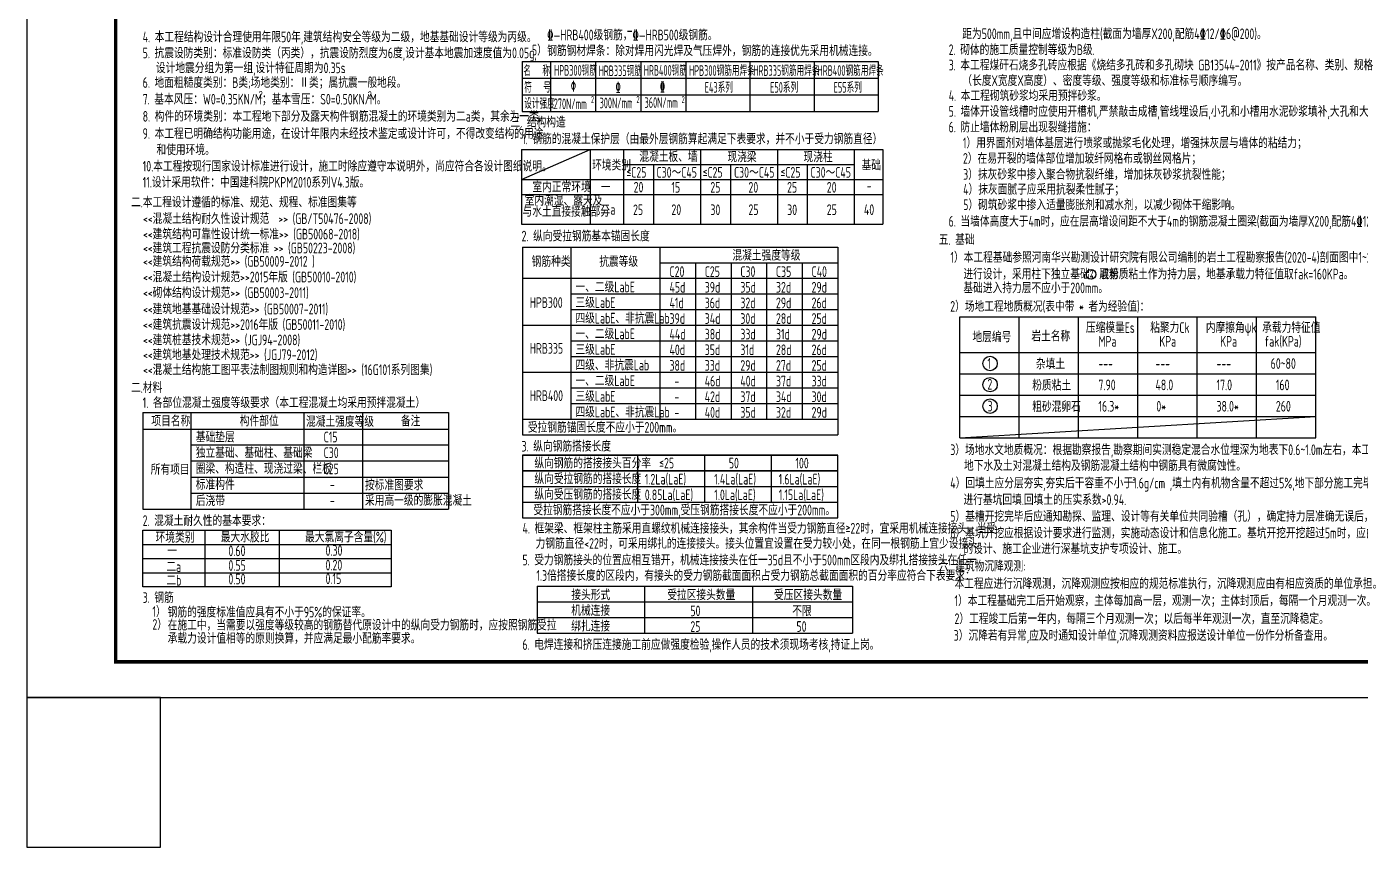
# Model space of a CAD drawing. Extents: x 8844666 to 9156203, y 1662182 to 2655606.
# Drawn here: x 8903903 to 8960084, y 2550594 to 2585170 of the extents above; entities that cross this region are included whole.
import ezdxf
from ezdxf.enums import TextEntityAlignment as Align

# ---------------------------------------------------------------- set-up
doc = ezdxf.new("R2010")
doc.units = 0
doc.header["$LTSCALE"] = 1000
doc.header["$MEASUREMENT"] = 0
doc.layers.add('JZSM', color=3, linetype='CONTINUOUS')
doc.layers.add('PUB_TITLE', color=4, linetype='CONTINUOUS')
doc.styles.add('TSSD_REIN', font='atssdeng.shx', dxfattribs={"width": 0.7, "bigfont": 'atssdchn.shx'})

msp = doc.modelspace()

# ---------------------------------------------------------------- linework, layer by layer
at = {"layer": 'JZSM'}
for p, q in [((8929216.4, 2584980), (8929398.4, 2584980)), ((8924770.6, 2583698.8), (8939770.6, 2583698.8)), ((8924770.6, 2583698.8), (8924770.6, 2581598.8)), ((8925970.6, 2583698.8), (8925970.6, 2581598.8)), ((8927870.6, 2583698.8), (8927870.6, 2581598.8)), ((8929770.6, 2583698.8), (8929770.6, 2581598.8)), ((8931670.6, 2583698.8), (8931670.6, 2581598.8)), ((8934370.6, 2583698.8), (8934370.6, 2581598.8)), ((8937070.6, 2583698.8), (8937070.6, 2581598.8)), ((8939770.6, 2583698.8), (8939770.6, 2581598.8)), ((8924770.6, 2582998.8), (8939770.6, 2582998.8)), ((8924770.6, 2582298.8), (8939770.6, 2582298.8)), ((8924770.6, 2581598.8), (8939770.6, 2581598.8)), ((8924746.2, 2579993.3), (8924746.2, 2576843.3)), ((8924746.2, 2579993.3), (8939966.2, 2579993.3)), ((8924746.2, 2578733.3), (8927646.2, 2579993.3)), ((8927646.2, 2579993.3), (8927646.2, 2576843.3)), ((8929046.2, 2579993.3), (8929046.2, 2576843.3)), ((8932286.2, 2579993.3), (8932286.2, 2576843.3)), ((8935526.2, 2579993.3), (8935526.2, 2576843.3)), ((8938766.2, 2579993.3), (8938766.2, 2576843.3)), ((8939966.2, 2579993.3), (8939966.2, 2576843.3)), ((8929046.2, 2579363.3), (8938766.2, 2579363.3)), ((8930306.2, 2579363.3), (8930306.2, 2576843.3)), ((8933546.2, 2579363.3), (8933546.2, 2576843.3)), ((8936786.2, 2579363.3), (8936786.2, 2576843.3)), ((8924746.2, 2578733.3), (8939966.2, 2578733.3)), ((8924746.2, 2578103.3), (8939966.2, 2578103.3)), ((8924746.2, 2576843.3), (8939966.2, 2576843.3)), ((8924789.1, 2575885.7), (8924789.1, 2567978.6)), ((8924789.1, 2575885.7), (8938073.6, 2575885.7)), ((8926829.4, 2575885.7), (8926829.4, 2568637.5)), ((8930573.6, 2575885.7), (8930573.6, 2568637.5)), ((8938073.6, 2575885.7), (8938073.6, 2568637.5)), ((8938073.6, 2575885.7), (8938073.6, 2567978.6)), ((8930573.6, 2575226.8), (8938073.6, 2575226.8)), ((8932073.6, 2575226.8), (8932073.6, 2568637.5)), ((8933573.6, 2575226.8), (8933573.6, 2568637.5)), ((8935073.6, 2575226.8), (8935073.6, 2568637.5)), ((8936573.6, 2575226.8), (8936573.6, 2568637.5)), ((8924789.1, 2574567.9), (8938073.6, 2574567.9)), ((8924789.1, 2574567.9), (8938073.6, 2574567.9)), ((8926829.4, 2573909), (8938073.6, 2573909)), ((8926829.4, 2573250), (8938073.6, 2573250)), ((8924789.1, 2572591.1), (8938073.6, 2572591.1)), ((8943216.3, 2567841.8), (8943216.3, 2572940.4)), ((8943216.3, 2572940.4), (8958216.3, 2572940.4)), ((8945716.3, 2567841.8), (8945716.3, 2572940.4)), ((8948216.3, 2567841.8), (8948216.3, 2572940.4)), ((8950716.3, 2567841.8), (8950716.3, 2572940.4)), ((8953216.3, 2567841.8), (8953216.3, 2572940.4)), ((8955716.3, 2567841.8), (8955716.3, 2572940.4)), ((8958216.3, 2567841.8), (8958216.3, 2572940.4)), ((8926829.4, 2571932.2), (8938073.6, 2571932.2)), ((8943216.3, 2571440.2), (8958216.3, 2571440.2)), ((8926829.4, 2571273.2), (8938073.6, 2571273.2)), ((8924789.1, 2570614.3), (8938073.6, 2570614.3)), ((8943216.3, 2570540.6), (8958216.3, 2570540.6)), ((8926829.4, 2569955.4), (8938073.6, 2569955.4)), ((8926829.4, 2569296.5), (8938073.6, 2569296.5)), ((8943216.3, 2569641), (8958216.3, 2569641)), ((8908790.7, 2568911.6), (8921676.7, 2568911.6)), ((8908790.7, 2568911.6), (8908790.7, 2564839.8)), ((8910819.1, 2568911.6), (8910819.1, 2564839.8)), ((8915576.8, 2568911.6), (8915576.8, 2564839.8)), ((8918056.6, 2568911.6), (8918056.6, 2564839.8)), ((8921676.7, 2568911.6), (8921676.7, 2564839.8)), ((8924789.1, 2568637.5), (8938073.6, 2568637.5)), ((8924789.1, 2568637.5), (8938073.6, 2568637.5)), ((8943216.3, 2568741.4), (8958216.3, 2568741.4)), ((8943216.3, 2567841.8), (8958216.3, 2568741.4)), ((8908790.7, 2568211.8), (8921676.7, 2568211.8)), ((8910819.1, 2567552.9), (8921676.7, 2567552.9)), ((8924789.1, 2567978.6), (8938073.6, 2567978.6)), ((8943216.3, 2567841.8), (8958216.3, 2567841.8)), ((8924790.8, 2567115.6), (8924790.8, 2564480)), ((8938075.4, 2567115.6), (8924790.8, 2567115.6)), ((8938075.4, 2564480), (8938075.4, 2567115.6)), ((8910819.1, 2566874.6), (8921676.7, 2566874.6)), ((8910819.1, 2566196.3), (8921676.7, 2566196.3)), ((8910819.1, 2565518.1), (8921676.7, 2565518.1)), ((8908790.7, 2564839.8), (8921676.7, 2564839.8)), ((8924790.8, 2565138.8), (8938075.4, 2565138.8)), ((8925401, 2561591.4), (8938685.6, 2561591.4)), ((8925401, 2561591.4), (8925401, 2559614.6)), ((8929925.9, 2561591.4), (8929925.9, 2559614.6)), ((8934483.7, 2561591.4), (8934483.7, 2559614.6)), ((8938685.6, 2561591.4), (8938685.6, 2559614.6)), ((8925401, 2560932.5), (8938685.6, 2560932.5)), ((8925401, 2560273.5), (8938685.6, 2560273.5)), ((8925401, 2560273.5), (8938685.6, 2560273.5)), ((8925401, 2559614.6), (8938685.6, 2559614.6))]:
    msp.add_line(p, q, dxfattribs=at)
for points in [[(8924790.8, 2567115.6), (8938075.4, 2567115.6)], [(8929637.9, 2567115.6), (8929637.9, 2565138.8)], [(8932450.4, 2567115.6), (8932450.4, 2565138.8)], [(8935262.9, 2567115.6), (8935262.9, 2565138.8)], [(8924790.8, 2565797.8), (8938075.4, 2565797.8)], [(8924790.8, 2564480), (8938075.4, 2564480)], [(8911404, 2563950.3), (8911404, 2561569.4)], [(8914541.6, 2563950.3), (8914541.6, 2561569.4)], [(8908789.5, 2563355.1), (8919263.5, 2563355.1)], [(8908789.5, 2562759.8), (8919263.5, 2562759.8)], [(8908789.5, 2562164.6), (8919263.5, 2562164.6)]]:
    msp.add_lwpolyline(points, dxfattribs=at)
for points in [[(8924790.8, 2566456.7), (8938075.4, 2566456.7)], [(8908789.5, 2563950.3), (8919263.5, 2563950.3), (8919263.5, 2561569.4), (8908789.5, 2561569.4)]]:
    msp.add_lwpolyline(points, close=True, dxfattribs=at)
at = {"layer": 'JZSM', "color": 1}
msp.add_circle((8948740.5, 2574733.2), 208, dxfattribs=at)
at = {"layer": 'JZSM'}
for centre in [(8944486.1, 2570979.3), (8944486.1, 2570086.4), (8944486.1, 2569180.1)]:
    msp.add_circle(centre, 303.5, dxfattribs=at)
at = {"layer": 'PUB_TITLE'}
msp.add_lwpolyline([(8903902.8, 2556906.3), (8993002.8, 2556906.3), (8993002.8, 2619906.3), (8903902.8, 2619906.3)], close=True, dxfattribs=at)
at = {"layer": 'PUB_TITLE', "const_width": 150}
msp.add_lwpolyline([(8907652.8, 2558406.3), (8991502.8, 2558406.3), (8991502.8, 2618406.3), (8907652.8, 2618406.3)], close=True, dxfattribs=at)
at = {"layer": 'PUB_TITLE', "color": 1}
msp.add_lwpolyline([(8903902.8, 2550593.8), (8909546.3, 2550593.8), (8909546.3, 2556906.3), (8903902.8, 2556906.3)], close=True, dxfattribs=at)

# ---------------------------------------------------------------- texts
at = {"layer": 'JZSM', "style": 'TSSD_REIN'}
for s, height, width, p in [('4. 本工程结构设计合理使用年限50年,建筑结构安全等级为二级，地基基础设计等级为丙级。', 450, 0.7, (8908789.5, 2584513.8)), ('%%132—HRB400级钢筋，%%132—HRB500级钢筋。', 450, 0.7, (8925829.5, 2584595.9)), ('距为500mm,且中间应增设构造柱(截面为墙厚X200,配筋4%%13212/%%1326@200)。', 450, 0.7, (8943317.1, 2584645.3)), ('5）', 450, 0.7, (8925185.7, 2583957.2)), ('钢筋钢材焊条：除对焊用闪光焊及气压焊外，钢筋的连接优先采用机械连接。', 450, 0.7, (8925829.5, 2583933.3)), ('2. 砌体的施工质量控制等级为B级.', 450, 0.7, (8942744, 2583973.6)), ('3. 本工程煤矸石烧多孔砖应根据《烧结多孔砖和多孔砌块 GB13544-2011》按产品名称、类别、规格', 450, 0.7, (8942744, 2583328.7)), ('名   称', 450, 0.55, (8924825.3, 2583092.1)), ('HPB300钢筋', 450, 0.55, (8926119.3, 2583103.8)), ('HRB335钢筋', 450, 0.55, (8927997.3, 2583086.3)), ('HRB400钢筋', 450, 0.55, (8929897.6, 2583102.8)), ('HPB300钢筋用焊条', 450, 0.55, (8931802.8, 2583097.6)), ('HRB335钢筋用焊条', 450, 0.55, (8934512.6, 2583097.6)), ('HRB400钢筋用焊条', 450, 0.55, (8937219.8, 2583097.6)), ('6. 地面粗糙度类别：B类;场地类别：Ⅱ类；属抗震一般地段。', 450, 0.7, (8908789.5, 2582592.6)), ('符   号', 450, 0.55, (8924864.1, 2582391.5)), ('%%130', 450, 0.55, (8926828.1, 2582439.5)), ('%%131', 450, 0.55, (8928711.9, 2582401.2)), ('%%132', 450, 0.55, (8930583.5, 2582417.7)), ('E43系列', 450, 0.55, (8932464.4, 2582386.6)), ('E50系列', 450, 0.55, (8935220.5, 2582386.6)), ('E55系列', 450, 0.55, (8937895.6, 2582386.6)), ('（长度X宽度X高度）、密度等级、强度等级和标准标号顺序编写。', 450, 0.7, (8943317.1, 2582672.9)), ('7. 基本风压：W0=0.35KN/M；基本雪压：S0=0.50KN/M。', 450, 0.7, (8908789.5, 2581890)), ('2', 315, 0.7, (8913675, 2582150.4)), ('2', 315, 0.7, (8918267.2, 2582133.8)), ('设计强度', 450, 0.55, (8924864.1, 2581710.6)), ('270N/mm', 450, 0.55, (8926106, 2581694.9)), ('2', 300, 0.55, (8927675.2, 2581949.7)), ('300N/mm', 450, 0.55, (8928037.5, 2581731.6)), ('2', 300, 0.55, (8929590.1, 2581949.7)), ('360N/mm', 450, 0.55, (8929930.6, 2581748.1)), ('2', 300, 0.55, (8931491.3, 2581949.7)), ('4. 本工程砌筑砂浆均采用预拌砂浆。', 450, 0.7, (8942744, 2582040.2)), ('8. 构件的环境类别：本工程地下部分及露天构件钢筋混凝土的环境类别为二a类，其余为一类。', 450, 0.7, (8908789.5, 2581167.4)), ('5. 墙体开设管线槽时应使用开槽机,严禁敲击成槽,管线埋设后,小孔和小槽用水泥砂浆填补,大孔和大槽用细石混凝土填满.', 450, 0.7, (8942741.1, 2581373.5)), ('三. 结构构造', 450, 0.7, (8924284.4, 2580922.1)), ('6. 防止墙体粉刷层出现裂缝措施：', 450, 0.7, (8942741.1, 2580712.9)), ('9. 本工程已明确结构功能用途，在设计年限内未经技术鉴定或设计许可，不得改变结构的用途', 450, 0.7, (8908789.5, 2580442.6)), ('1. 钢筋的混凝土保护层（由最外层钢筋算起满足下表要求，并不小于受力钢筋直径）', 450, 0.7, (8924775.1, 2580217.5)), ('1）用界面剂对墙体基层进行喷浆或抛浆毛化处理，增强抹灰层与墙体的粘结力；', 450, 0.7, (8943343.8, 2580048.5)), ('和使用环境。', 450, 0.7, (8909370.2, 2579757)), ('混凝土板、墙', 450, 0.7, (8929711.4, 2579468.1)), ('现浇梁', 450, 0.7, (8933425.4, 2579456.9)), ('现浇柱', 450, 0.7, (8936629, 2579456.9)), ('2）在易开裂的墙体部位增加玻纤网格布或钢丝网格片；', 450, 0.7, (8943343.8, 2579395.3)), ('10.本工程按现行国家设计标准进行设计，施工时除应遵守本说明外，尚应符合各设计图纸说明。', 450, 0.7, (8908789.5, 2579066.7)), ('环境类别 ', 450, 0.7, (8927723.8, 2579111.7)), ('基础', 450, 0.7, (8939074.7, 2579111.7)), ('11.设计采用软件：中国建科院PKPM2010系列V4.3版。', 450, 0.7, (8908789.5, 2578390.5)), ('≤C25', 450, 0.7, (8929164.7, 2578806.9)), ('C30～C45', 450, 0.7, (8930435, 2578806.9)), ('≤C25', 450, 0.7, (8932376, 2578806.9)), ('C30～C45', 450, 0.7, (8933699.5, 2578806.9)), ('≤C25', 450, 0.7, (8935657.1, 2578806.9)), ('C30～C45', 450, 0.7, (8936923.1, 2578806.9)), ('3）抹灰砂浆中掺入聚合物抗裂纤维，增加抹灰砂浆抗裂性能；', 450, 0.7, (8943354, 2578719)), ('室内正常环境', 450, 0.7, (8925207.8, 2578192.2)), ('一', 450, 0.7, (8928087.1, 2578182.9)), ('20', 450, 0.7, (8929471.8, 2578182.9)), ('15', 450, 0.7, (8931064, 2578176.9)), ('25', 450, 0.7, (8932702.1, 2578176.9)), ('20', 450, 0.7, (8934309, 2578176.9)), ('25', 450, 0.7, (8935936.6, 2578176.9)), ('20', 450, 0.7, (8937608.4, 2578176.9)), ('-', 450, 0.7, (8939286.4, 2578249.9)), ('4）抹灰面腻子应采用抗裂柔性腻子；', 450, 0.7, (8943354, 2578090)), ('二.本工程设计遵循的标准、规范、规程、标准图集等', 450, 0.7, (8908298.8, 2577551)), ('与水土直接接触部分', 450, 0.7, (8924790.3, 2577160.9)), ('室内潮湿、露天及', 450, 0.7, (8924881.4, 2577629.5)), ('二a', 450, 0.7, (8928079.2, 2577247.6)), ('25', 450, 0.7, (8929445.9, 2577229.4)), ('20', 450, 0.7, (8931064, 2577235.4)), ('30', 450, 0.7, (8932706.2, 2577229.4)), ('25', 450, 0.7, (8934309, 2577235.4)), ('30', 450, 0.7, (8935940.6, 2577229.4)), ('25', 450, 0.7, (8937608.4, 2577235.4)), ('40', 450, 0.7, (8939173.7, 2577235.4)), ('5）砌筑砂浆中掺入适量膨胀剂和减水剂，以减少砌体干缩影响。', 450, 0.7, (8943354, 2577439.5)), ('<<混凝土结构耐久性设计规范  >> (GB/T50476-2008)', 450, 0.7, (8908800.2, 2576858.7)), ('6. 当墙体高度大于4m时，应在层高增设间距不大于4m的钢筋混凝土圈梁(截面为墙厚X200,配筋4%%13212/%%1326@200)。', 450, 0.7, (8942741.1, 2576744.9)), ('<<建筑结构可靠性设计统一标准>> (GB50068-2018)', 450, 0.7, (8908800.2, 2576204.8)), ('2. 纵向受拉钢筋基本锚固长度', 450, 0.7, (8924750.9, 2576122.5)), ('<<建筑工程抗震设防分类标准 >> (GB50223-2008)', 450, 0.7, (8908800.2, 2575619.6)), ('五. 基础  ', 450, 0.7, (8942325.2, 2575975)), ('<<建筑结构荷载规范>> (GB50009-2012 )', 450, 0.7, (8908800.2, 2575056.3)), ('钢筋种类', 450, 0.7, (8925175.7, 2575051)), ('抗震等级', 450, 0.7, (8928021.1, 2575051)), ('混凝土强度等级', 450, 0.7, (8933633.5, 2575313.1)), ('<<混凝土结构设计规范>>2015年版 (GB50010-2010)', 450, 0.7, (8908800.2, 2574398.4)), ('C20', 450, 0.7, (8930983.6, 2574625.1)), ('C25', 450, 0.7, (8932466.8, 2574625.1)), ('C30', 450, 0.7, (8933966.8, 2574625.1)), ('C35', 450, 0.7, (8935466.8, 2574625.1)), ('C40', 450, 0.7, (8936966.8, 2574625.1)), ('<<砌体结构设计规范>> (GB50003-2011)', 450, 0.7, (8908800.2, 2573739)), ('一、二级LabE', 450, 0.7, (8927020.5, 2573980.7)), ('45d', 450, 0.7, (8930983.6, 2573966.2)), ('39d', 450, 0.7, (8932466.8, 2573966.2)), ('35d', 450, 0.7, (8933966.8, 2573966.2)), ('32d', 450, 0.7, (8935466.8, 2573966.2)), ('29d', 450, 0.7, (8936966.8, 2573966.2)), ('HPB300', 450, 0.7, (8925095.9, 2573321.7)), ('三级LabE', 450, 0.7, (8927020.5, 2573321.8)), ('41d', 450, 0.7, (8930983.6, 2573307.2)), ('36d', 450, 0.7, (8932466.8, 2573307.2)), ('32d', 450, 0.7, (8933966.8, 2573307.2)), ('29d', 450, 0.7, (8935466.8, 2573307.2)), ('26d', 450, 0.7, (8936966.8, 2573307.2)), ('<<建筑地基基础设计规范>> (GB50007-2011)', 450, 0.7, (8908800.2, 2573049.1)), ('四级LabE、非抗震Lab', 450, 0.7, (8927020.5, 2572662.9)), ('2）场地工程地质概况(表中带 * 者为经验值)：', 450, 0.7, (8942808.5, 2573161.2)), ('<<建筑抗震设计规范>>2016年版 (GB50011-2010)', 450, 0.7, (8908800.2, 2572396.5)), ('39d', 450, 0.7, (8930983.6, 2572648.3)), ('34d', 450, 0.7, (8932466.8, 2572648.3)), ('30d', 450, 0.7, (8933966.8, 2572648.3)), ('28d', 450, 0.7, (8935466.8, 2572648.3)), ('25d', 450, 0.7, (8936966.8, 2572648.3)), ('压缩模量Es', 450, 0.7, (8948523.1, 2572267.5)), ('粘聚力Ck', 450, 0.7, (8951230.9, 2572267.5)), ('内摩擦角ψk ', 450, 0.7, (8953576.5, 2572267.5)), ('承载力特征值', 450, 0.7, (8955950.1, 2572267.5)), ('<<建筑桩基技术规范>> (JGJ94-2008)', 450, 0.7, (8908800.2, 2571747.1)), ('一、二级LabE', 450, 0.7, (8927020.5, 2572004)), ('44d', 450, 0.7, (8930983.6, 2571989.4)), ('38d', 450, 0.7, (8932466.8, 2571989.4)), ('33d', 450, 0.7, (8933966.8, 2571989.4)), ('31d', 450, 0.7, (8935466.8, 2571989.4)), ('29d', 450, 0.7, (8936966.8, 2571989.4)), ('地层编号', 450, 0.7, (8943743.4, 2571873.6)), ('岩土名称', 450, 0.7, (8946223.8, 2571908.5)), ('MPa ', 450, 0.7, (8949057.8, 2571687.5)), ('KPa ', 450, 0.7, (8951618.4, 2571687.5)), ('KPa ', 450, 0.7, (8954183.9, 2571687.5)), ('fak(KPa)', 450, 0.7, (8956051.8, 2571687.5)), ('<<建筑地基处理技术规范>> (JGJ79-2012)', 450, 0.7, (8908800.2, 2571123.3)), ('HRB335', 450, 0.7, (8925095.9, 2571391.6)), ('三级LabE', 450, 0.7, (8927020.5, 2571345)), ('40d', 450, 0.7, (8930983.6, 2571330.4)), ('35d', 450, 0.7, (8932466.8, 2571330.4)), ('31d', 450, 0.7, (8933966.8, 2571330.4)), ('28d', 450, 0.7, (8935466.8, 2571330.4)), ('26d', 450, 0.7, (8936966.8, 2571330.4)), ('<<混凝土结构施工图平表法制图规则和构造详图>> (16G101系列图集)', 450, 0.7, (8908800.2, 2570490.8)), ('四级、非抗震Lab', 450, 0.7, (8927020.5, 2570686.1)), ('38d', 450, 0.7, (8930983.6, 2570671.5)), ('33d', 450, 0.7, (8932466.8, 2570671.5)), ('29d', 450, 0.7, (8933966.8, 2570671.5)), ('27d', 450, 0.7, (8935466.8, 2570671.5)), ('25d', 450, 0.7, (8936966.8, 2570671.5)), ('---', 450, 0.7, (8949050.8, 2570751.5)), ('---', 450, 0.7, (8951455, 2570751.5)), ('---', 450, 0.7, (8954026.6, 2570751.5)), ('60~80', 450, 0.7, (8956306.7, 2570751.5)), ('一、二级LabE', 450, 0.7, (8927020.5, 2570027.2)), ('46d', 450, 0.7, (8932466.8, 2570012.6)), ('40d', 450, 0.7, (8933966.8, 2570012.6)), ('37d', 450, 0.7, (8935466.8, 2570012.6)), ('33d', 450, 0.7, (8936966.8, 2570012.6)), ('7.90', 450, 0.7, (8949050.8, 2569851.9)), ('48.0', 450, 0.7, (8951455, 2569851.9)), ('17.0', 450, 0.7, (8954026.6, 2569851.9)), ('160', 450, 0.7, (8956526.6, 2569851.9)), ('二.材料', 450, 0.7, (8908298.8, 2569740.9)), ('HRB400', 450, 0.7, (8925095.9, 2569398.7)), ('三级LabE', 450, 0.7, (8927020.5, 2569368.2)), ('-', 450, 0.7, (8931186.2, 2570012.6)), ('42d', 450, 0.7, (8932466.8, 2569353.7)), ('37d', 450, 0.7, (8933966.8, 2569353.7)), ('34d', 450, 0.7, (8935466.8, 2569353.7)), ('30d', 450, 0.7, (8936966.8, 2569353.7)), ('1. 各部位混凝土强度等级要求（本工程混凝土均采用预拌混凝土）', 450, 0.7, (8908789.5, 2569104.9)), ('四级LabE、非抗震Lab', 450, 0.7, (8927020.5, 2568709.3)), ('-', 450, 0.7, (8931186.2, 2569353.7)), ('16.3*', 450, 0.7, (8949050.8, 2568952.3)), ('0*', 450, 0.7, (8951492.2, 2568952.3)), ('38.0*', 450, 0.7, (8954026.6, 2568952.3)), ('260', 450, 0.7, (8956526.6, 2568952.3)), ('项目名称', 450, 0.7, (8909155.9, 2568333.3)), ('构件部位', 450, 0.7, (8912879.5, 2568333.3)), ('混凝土强度等级', 450, 0.7, (8915670.1, 2568309.1)), ('备注', 450, 0.7, (8919668, 2568333.3)), ('-', 450, 0.7, (8931186.2, 2568694.7)), ('-', 450, 0.7, (8931186.2, 2568694.7)), ('40d', 450, 0.7, (8932466.8, 2568694.7)), ('35d', 450, 0.7, (8933966.8, 2568694.7)), ('32d', 450, 0.7, (8935466.8, 2568694.7)), ('29d', 450, 0.7, (8936966.8, 2568694.7)), ('基础垫层', 450, 0.7, (8911027, 2567656.4)), ('C15', 450, 0.7, (8916412.8, 2567656.4)), ('受拉钢筋锚固长度不应小于200mm。', 450, 0.7, (8925015.2, 2568065)), ('独立基础、基础柱、基础梁', 450, 0.7, (8911027, 2566997.4)), ('3. 纵向钢筋搭接长度', 450, 0.7, (8924750.9, 2567268.4)), ('C30', 450, 0.7, (8916412.8, 2566997.4)), ('纵向钢筋的搭接接头百分率', 450, 0.7, (8925290.5, 2566556.1)), ('≤25', 450, 0.7, (8930545.9, 2566556.1)), ('50', 450, 0.7, (8933480.4, 2566556.1)), ('100', 450, 0.7, (8936285.4, 2566556.1)), ('所有项目', 450, 0.7, (8909128.1, 2566288.1)), ('圈梁、构造柱、现浇过梁、栏板', 450, 0.7, (8911027, 2566327.8)), ('C25', 450, 0.7, (8916412.8, 2566314.8)), ('纵向受拉钢筋的搭接长度', 450, 0.7, (8925290.5, 2565897.1)), ('1.2La(LaE)', 450, 0.7, (8929942.5, 2565880)), ('1.4La(LaE)', 450, 0.7, (8932866, 2565880)), ('1.6La(LaE)', 450, 0.7, (8935580.5, 2565880)), ('标准构件', 450, 0.7, (8911027, 2565654.9)), ('-', 450, 0.7, (8916676.4, 2565661.7)), ('按标准图要求', 450, 0.7, (8918155.3, 2565635.7)), ('4）回填土应分层夯实,夯实后干容重不小于1.6g/cm ,填土内有机物含量不超过5%%%,地下部分施工完毕应及时', 450, 0.7, (8942810.8, 2565717.3)), ('3', 250, 0.7, (8950472, 2565945.8)), ('后浇带', 450, 0.7, (8911027, 2564972.1)), ('采用高一级的膨胀混凝土', 450, 0.7, (8918155.3, 2564984.6)), ('纵向受压钢筋的搭接长度', 450, 0.7, (8925290.5, 2565238.2)), ('0.85La(LaE)', 450, 0.7, (8929942.5, 2565221)), ('1.0La(LaE)', 450, 0.7, (8932868.4, 2565221)), ('1.15La(LaE)', 450, 0.7, (8935582.9, 2565221)), ('进行基坑回填.回填土的压实系数>0.94.', 450, 0.7, (8943366.4, 2565016.2)), ('-', 450, 0.7, (8916676.4, 2564983.5)), ('受拉钢筋搭接长度不应小于300mm,受压钢筋搭接长度不应小于200mm。', 450, 0.7, (8925247.3, 2564582.3)), ('5）基槽开挖完毕后应通知勘探、监理、设计等有关单位共同验槽（孔），确定持力层准确无误后，方可进行下一道工序。', 450, 0.7, (8942811.6, 2564315.5)), ('2. 混凝土耐久性的基本要求：', 450, 0.7, (8908789.5, 2564132.5)), ('4. 框架梁、框架柱主筋采用直螺纹机械连接接头，其余构件当受力钢筋直径≥22时，宜采用机械连接接头，当受', 450, 0.7, (8924790.8, 2563810.7)), ('环境类别', 450, 0.7, (8909333.5, 2563427.1)), ('最大水胶比', 450, 0.7, (8912079.9, 2563440.9)), ('最大氯离子含量(%%%)', 450, 0.7, (8915631, 2563441.5)), ('力钢筋直径<22时，可采用绑扎的连接接头。接头位置宜设置在受力较小处，在同一根钢筋上宜少设接头。', 450, 0.7, (8925342.3, 2563172.7)), ('6）基坑开挖应根据设计要求进行监测，实施动态设计和信息化施工。基坑开挖开挖超过5m时，应由有资质', 450, 0.7, (8942811.6, 2563612.2)), ('一  ', 450, 0.7, (8909827.3, 2562859.6)), ('0.60', 450, 0.7, (8912401.6, 2562859.6)), ('0.30', 450, 0.7, (8916492.2, 2562875.9)), ('的设计、施工企业进行深基坑支护专项设计、施工。', 450, 0.7, (8943367.2, 2562950.1)), ('二a', 450, 0.7, (8909786.9, 2562194.3)), ('0.55', 450, 0.7, (8912401.6, 2562243.9)), ('0.20', 450, 0.7, (8916492.2, 2562260.2)), ('5. 受力钢筋接头的位置应相互错开，机械连接接头在任一35d且不小于500mm区段内及绑扎搭接接头在任一', 450, 0.7, (8924787.4, 2562474.5)), ('六. 建筑物沉降观测:', 450, 0.7, (8942325.2, 2562215.8)), ('二b', 450, 0.7, (8909786.9, 2561622.6)), ('0.50', 450, 0.7, (8912401.6, 2561672.2)), ('0.15', 450, 0.7, (8916492.2, 2561688.5)), ('1.3倍搭接长度的区段内，有接头的受力钢筋截面面积占受力钢筋总截面面积的百分率应符合下表要求：', 450, 0.7, (8925374.1, 2561820.4)), ('本工程应进行沉降观测，沉降观测应按相应的规范标准执行，沉降观测应由有相应资质的单位承担。', 450, 0.7, (8942988.6, 2561482.6)), ('3. 钢筋', 450, 0.7, (8908789.5, 2560892.6)), ('接头形式', 450, 0.7, (8926849, 2561006)), ('受拉区接头数量', 450, 0.7, (8930887.3, 2561006)), ('受压区接头数量', 450, 0.7, (8935389.1, 2561006)), ('1）', 450, 0.7, (8909200.1, 2560302.9)), ('钢筋的强度标准值应具有不小于95%%%的保证率。', 450, 0.7, (8909843.9, 2560279)), ('机械连接', 450, 0.7, (8926842.8, 2560347.1)), ('50', 450, 0.7, (8931861.9, 2560332.1)), ('不限', 450, 0.7, (8936151.8, 2560332.1)), ('1）本工程基础完工后开始观察，主体每加高一层，观测一次；主体封顶后，每隔一个月观测一次。', 450, 0.7, (8942988.6, 2560762.6)), ('2）', 450, 0.7, (8909200.1, 2559759)), ('在施工中，当需要以强度等级较高的钢筋替代原设计中的纵向受力钢筋时，应按照钢筋受拉', 450, 0.7, (8909843.9, 2559735.1)), ('2）工程竣工后第一年内，每隔三个月观测一次；以后每半年观测一次，直至沉降稳定。', 450, 0.7, (8942988.6, 2560001.7)), ('承载力设计值相等的原则换算，并应满足最小配筋率要求。', 450, 0.7, (8909843.9, 2559177.4)), ('绑扎连接', 450, 0.7, (8926842.8, 2559688.1)), ('25', 450, 0.7, (8931861.9, 2559673.1)), ('50', 450, 0.7, (8936331.6, 2559673.1)), ('3）沉降若有异常,应及时通知设计单位,沉降观测资料应报送设计单位一份作分析备查用。', 450, 0.7, (8942954.2, 2559296.6)), ('6. 电焊连接和挤压连接施工前应做强度检验,操作人员的技术须现场考核,持证上岗。', 450, 0.7, (8924787.4, 2558911.7))]:
    msp.add_text(s, height=height, dxfattribs=dict(at, width=width)).set_placement(p)
at = {"layer": 'JZSM', "color": 1, "style": 'TSSD_REIN', "width": 0.7}
for s, height, p in [('5. 抗震设防类别：标准设防类（丙类），抗震设防烈度为6度,设计基本地震加速度值为0.05g,', 450, (8908789.5, 2583839)), ('设计地震分组为第一组,设计特征周期为0.35s', 450, (8909346.9, 2583210.4)), ('1）本工程基础参照河南华兴勘测设计研究院有限公司编制的岩土工程勘察报告(2020-4)剖面图中1~24号孔', 450, (8942815.9, 2575226.4)), ('进行设计，采用柱下独立基础，取第', 450, (8943363.5, 2574523.7)), ('2', 300, (8948678.4, 2574614)), ('层粉质粘土作为持力层，地基承载力特征值取fak=160KPa。', 450, (8949085.5, 2574523.7)), ('基础进入持力层不应小于200mm。', 450, (8943363.5, 2573940.1)), ('杂填土', 450, (8946415.4, 2570736.3)), ('粉质粘土', 450, (8946263.5, 2569836.7)), ('粗砂混卵石', 450, (8946263.5, 2568937.1)), ('3）场地水文地质概况：根据勘察报告,勘察期间实测稳定混合水位埋深为地表下0.6~1.0m左右，本工程所在场地', 450, (8942810.8, 2567119)), ('地下水及土对混凝土结构及钢筋混凝土结构中钢筋具有微腐蚀性。', 450, (8943390.4, 2566454))]:
    msp.add_text(s, height=height, dxfattribs=at).set_placement(p)
at = {"layer": 'JZSM', "style": 'TSSD_REIN', "width": 0.7}
for s, p in [('1', (8944452, 2570755.3)), ('2', (8944478.6, 2569880.7)), ('3', (8944488.1, 2568958.2))]:
    msp.add_text(s, height=450, dxfattribs=at).set_placement(p, align=Align.CENTER)

doc.saveas('drawing.dxf')
